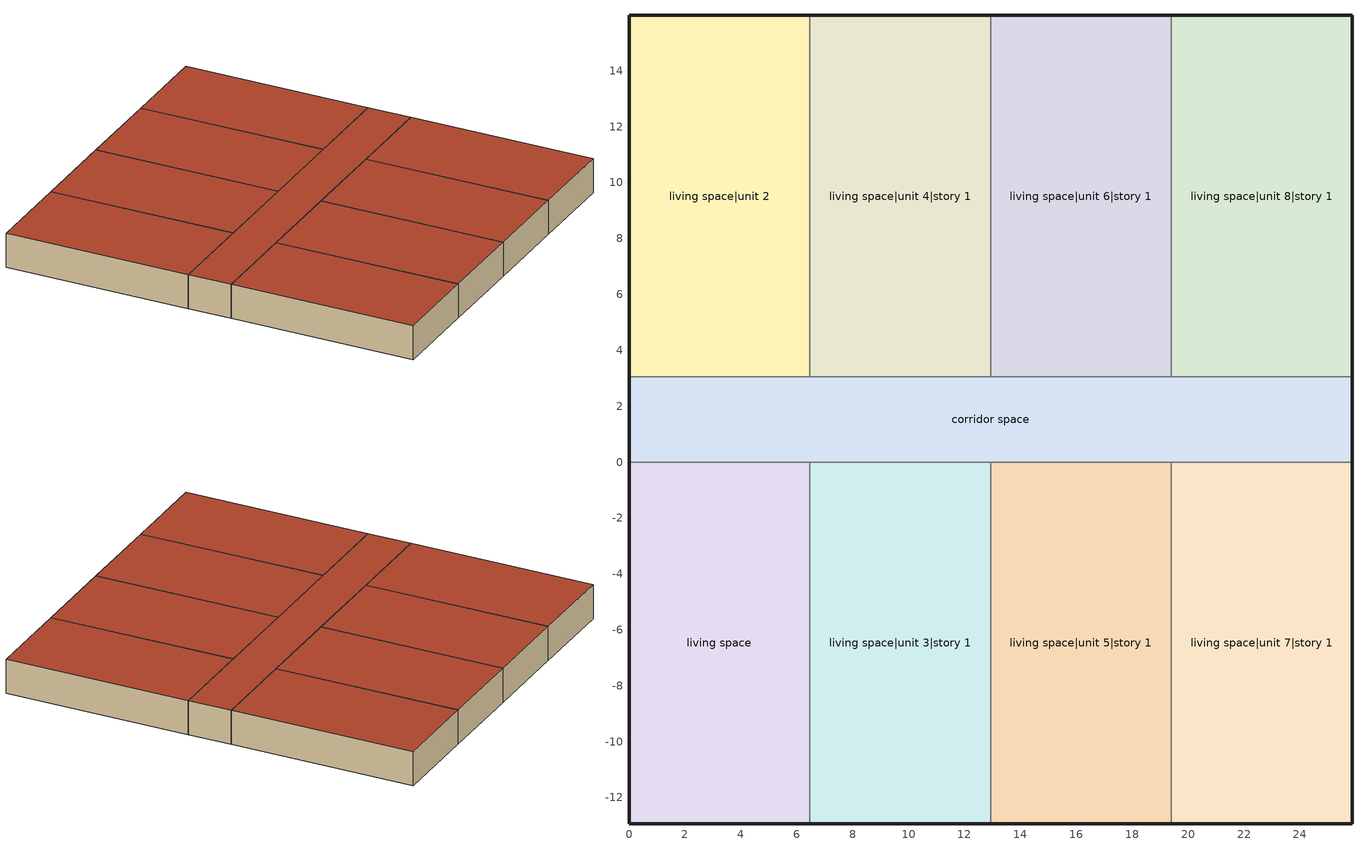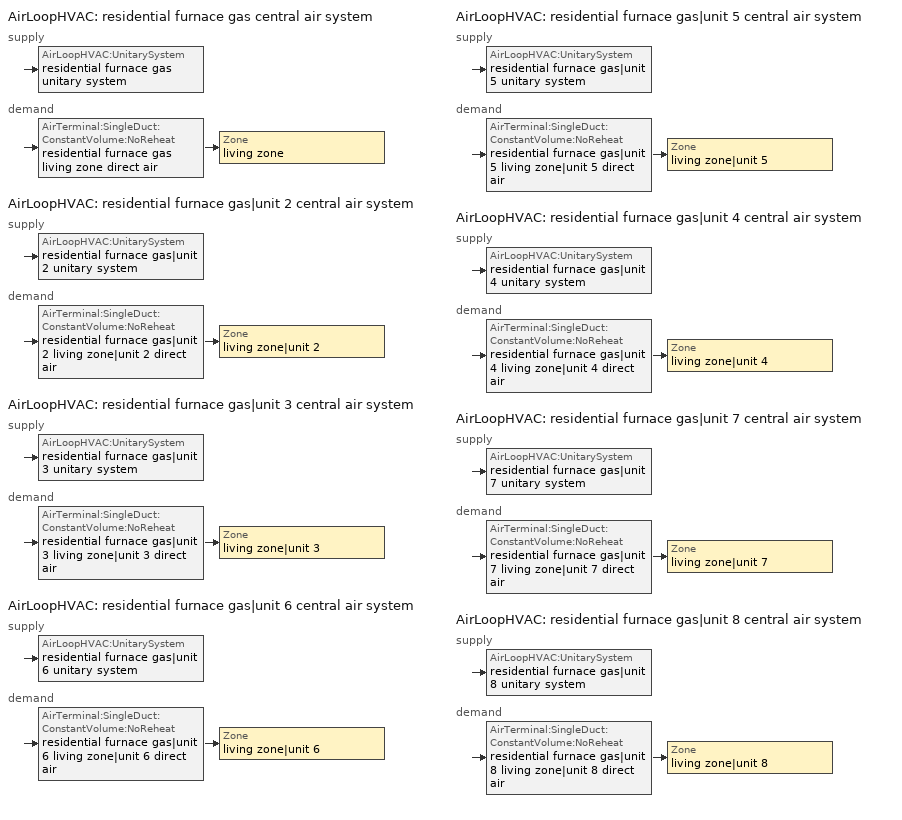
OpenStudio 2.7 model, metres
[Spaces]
living space
 floor foundation: 0,-12.93 0,0 6.47,0 6.47,-12.93 z0
 wall outside: 0,0 0,-12.93 6.47,-12.93 z0:2.44
 wall adiabatic: 6.47,0 0,0 z0:2.44
 wall to living space|unit 3|story 1: 6.47,-12.93 6.47,0 z0:2.44
 roof outside: 6.47,-12.93 6.47,0 0,0 0,-12.93 z2.44
living space|unit 2
 floor foundation: 0,3.05 0,15.98 6.47,15.98 6.47,3.05 z0
 wall outside: 6.47,15.98 0,15.98 0,3.05 z0:2.44
 wall to living space|unit 4|story 1: 6.47,3.05 6.47,15.98 z0:2.44
 wall adiabatic: 0,3.05 6.47,3.05 z0:2.44
 roof outside: 6.47,3.05 6.47,15.98 0,15.98 0,3.05 z2.44
living space|unit 3|story 1
 floor foundation: 6.47,-12.93 6.47,0 12.93,0 12.93,-12.93 z0
 wall outside: 6.47,-12.93 12.93,-12.93 z0:2.44
 wall to living space|unit 5|story 1: 12.93,-12.93 12.93,0 z0:2.44
 wall adiabatic: 12.93,0 6.47,0 z0:2.44
 roof outside: 12.93,-12.93 12.93,0 6.47,0 6.47,-12.93 z2.44
living space|unit 4|story 1
 floor foundation: 6.47,3.05 6.47,15.98 12.93,15.98 12.93,3.05 z0
 wall outside: 12.93,15.98 6.47,15.98 z0:2.44
 wall to living space|unit 6|story 1: 12.93,3.05 12.93,15.98 z0:2.44
 wall adiabatic: 6.47,3.05 12.93,3.05 z0:2.44
 roof outside: 12.93,3.05 12.93,15.98 6.47,15.98 6.47,3.05 z2.44
living space|unit 5|story 1
 floor foundation: 12.93,-12.93 12.93,0 19.4,0 19.4,-12.93 z0
 wall outside: 12.93,-12.93 19.4,-12.93 z0:2.44
 wall to living space|unit 7|story 1: 19.4,-12.93 19.4,0 z0:2.44
 wall adiabatic: 19.4,0 12.93,0 z0:2.44
 roof outside: 19.4,-12.93 19.4,0 12.93,0 12.93,-12.93 z2.44
living space|unit 6|story 1
 floor foundation: 12.93,3.05 12.93,15.98 19.4,15.98 19.4,3.05 z0
 wall outside: 19.4,15.98 12.93,15.98 z0:2.44
 wall to living space|unit 8|story 1: 19.4,3.05 19.4,15.98 z0:2.44
 wall adiabatic: 12.93,3.05 19.4,3.05 z0:2.44
 roof outside: 19.4,3.05 19.4,15.98 12.93,15.98 12.93,3.05 z2.44
living space|unit 7|story 1
 floor foundation: 19.4,-12.93 19.4,0 25.86,0 25.86,-12.93 z0
 wall outside: 19.4,-12.93 25.86,-12.93 25.86,0 z0:2.44
 wall adiabatic: 25.86,0 19.4,0 z0:2.44
 roof outside: 25.86,-12.93 25.86,0 19.4,0 19.4,-12.93 z2.44
living space|unit 8|story 1
 floor foundation: 19.4,3.05 19.4,15.98 25.86,15.98 25.86,3.05 z0
 wall outside: 25.86,3.05 25.86,15.98 19.4,15.98 z0:2.44
 wall adiabatic: 19.4,3.05 25.86,3.05 z0:2.44
 roof outside: 25.86,3.05 25.86,15.98 19.4,15.98 19.4,3.05 z2.44
corridor space
 floor foundation: 0,0 0,3.05 25.86,3.05 25.86,0 z0
 wall outside: 0,3.05 0,0 / 25.86,0 25.86,3.05 z0:2.44
 wall adiabatic: 0,0 6.47,0 12.93,0 19.4,0 25.86,0 / 25.86,3.05 19.4,3.05 12.93,3.05 6.47,3.05 0,3.05 z0:2.44
 roof outside: 25.86,0 25.86,3.05 0,3.05 0,0 z2.44
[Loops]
AirLoopHVAC 'residential furnace gas central air system'
 supply: AirLoopHVAC:UnitarySystem 'residential furnace gas unitary system'
 demand: AirTerminal:SingleDuct:ConstantVolume:NoReheat 'residential furnace gas living zone direct air' > Zone 'living zone'
AirLoopHVAC 'residential furnace gas|unit 2 central air system'
 supply: AirLoopHVAC:UnitarySystem 'residential furnace gas|unit 2 unitary system'
 demand: AirTerminal:SingleDuct:ConstantVolume:NoReheat 'residential furnace gas|unit 2 living zone|unit 2 direct air' > Zone 'living zone|unit 2'
AirLoopHVAC 'residential furnace gas|unit 3 central air system'
 supply: AirLoopHVAC:UnitarySystem 'residential furnace gas|unit 3 unitary system'
 demand: AirTerminal:SingleDuct:ConstantVolume:NoReheat 'residential furnace gas|unit 3 living zone|unit 3 direct air' > Zone 'living zone|unit 3'
AirLoopHVAC 'residential furnace gas|unit 6 central air system'
 supply: AirLoopHVAC:UnitarySystem 'residential furnace gas|unit 6 unitary system'
 demand: AirTerminal:SingleDuct:ConstantVolume:NoReheat 'residential furnace gas|unit 6 living zone|unit 6 direct air' > Zone 'living zone|unit 6'
AirLoopHVAC 'residential furnace gas|unit 5 central air system'
 supply: AirLoopHVAC:UnitarySystem 'residential furnace gas|unit 5 unitary system'
 demand: AirTerminal:SingleDuct:ConstantVolume:NoReheat 'residential furnace gas|unit 5 living zone|unit 5 direct air' > Zone 'living zone|unit 5'
AirLoopHVAC 'residential furnace gas|unit 4 central air system'
 supply: AirLoopHVAC:UnitarySystem 'residential furnace gas|unit 4 unitary system'
 demand: AirTerminal:SingleDuct:ConstantVolume:NoReheat 'residential furnace gas|unit 4 living zone|unit 4 direct air' > Zone 'living zone|unit 4'
AirLoopHVAC 'residential furnace gas|unit 7 central air system'
 supply: AirLoopHVAC:UnitarySystem 'residential furnace gas|unit 7 unitary system'
 demand: AirTerminal:SingleDuct:ConstantVolume:NoReheat 'residential furnace gas|unit 7 living zone|unit 7 direct air' > Zone 'living zone|unit 7'
AirLoopHVAC 'residential furnace gas|unit 8 central air system'
 supply: AirLoopHVAC:UnitarySystem 'residential furnace gas|unit 8 unitary system'
 demand: AirTerminal:SingleDuct:ConstantVolume:NoReheat 'residential furnace gas|unit 8 living zone|unit 8 direct air' > Zone 'living zone|unit 8'
[Building]
Building 1: North Axis {deg}=0; Standards Number of Stories=1; Standards Number of Above Ground Stories=1; Standards Building Type=multifamily; Standards Number of Living Units=8
[Site]
Denver Intl Ap_CO_USA: Latitude {deg}=39.83; Longitude {deg}=-104.65; Time Zone {hr}=-7; Elevation {m}=1650
[ClimateZones]
Climate Zone Institution Name 2=Building America; Climate Zone Document Year 2=0; Climate Zone Value 2=Cold
[Site:WaterMainsTemperature]
Calculation Method=Correlation; Annual Average Outdoor Air Temperature {C}=10.8753; Maximum Difference In Monthly Average Outdoor Air Temperatures {deltaC}=23.1524
[Site:GroundTemperature:Deep]
10.8753, 10.8753, 10.8753, 10.8753, 10.8753, 10.8753, 10.8753, 10.8753, 10.8753, 10.8753, 10.8753, 10.8753
[Material]
EMPD dummy: Roughness=Rough; Thickness {m}=0.001; Conductivity {W/m-K}=0.1; Density {kg/m3}=100; Specific Heat {J/kg-K}=100; Thermal Absorptance=0.9; Solar Absorptance=0.5; Visible Absorptance=0.1
[MaterialProperty:MoisturePenetrationDepth:Settings]
Material=EMPD dummy; Water Vapor Diffusion Resistance Factor=500; Moisture Equation Coefficient a=0.0069; Moisture Equation Coefficient b=0.9066; Moisture Equation Coefficient c=0.0404; Moisture Equation Coefficient d=22.1121; Surface Layer Penetration Depth {m}=0.1; Deep Layer Penetration Depth {m}=0; Coating Layer Thickness {m}=0; Coating Layer Water Vapor Diffusion Resistance Factor=0
[Construction]
EMPD dummy: EMPD dummy
[ThermalZone] Use Ideal Air Loads=No
living zone; living zone|unit 2; living zone|unit 3; living zone|unit 4; living zone|unit 5; living zone|unit 6; living zone|unit 7; living zone|unit 8; corridor zone
[Sizing:Zone] Zone Cooling Design Supply Air Temperature Input Method=SupplyAirTemperature; Zone Cooling Design Supply Air Temperature {C}=14; Zone Cooling Design Supply Air Temperature Difference {deltaC}=11.11; Zone Heating Design Supply Air Temperature Input Method=SupplyAirTemperature; Zone Heating Design Supply Air Temperature {C}=40; Zone Heating Design Supply Air Temperature Difference {deltaC}=11.11; Zone Cooling Design Supply Air Humidity Ratio {kg-H2O/kg-air}=0.0085; Zone Heating Design Supply Air Humidity Ratio {kg-H2O/kg-air}=0.008; Cooling Design Air Flow Method=DesignDay; Heating Design Air Flow Method=DesignDay; Account for Dedicated Outdoor Air System=No; Dedicated Outdoor Air System Control Strategy=NeutralSupplyAir; Dedicated Outdoor Air Low Setpoint Temperature for Design {C}=autosize; Dedicated Outdoor Air High Setpoint Temperature for Design {C}=autosize
living zone; living zone|unit 2; living zone|unit 3; living zone|unit 4; living zone|unit 5; living zone|unit 6; living zone|unit 7; living zone|unit 8; corridor zone
[Zone equipment]
living zone: residential furnace gas living zone direct air
living zone|unit 2: residential furnace gas|unit 2 living zone|unit 2 direct air
living zone|unit 3: residential furnace gas|unit 3 living zone|unit 3 direct air
living zone|unit 4: residential furnace gas|unit 4 living zone|unit 4 direct air
living zone|unit 5: residential furnace gas|unit 5 living zone|unit 5 direct air
living zone|unit 6: residential furnace gas|unit 6 living zone|unit 6 direct air
living zone|unit 7: residential furnace gas|unit 7 living zone|unit 7 direct air
living zone|unit 8: residential furnace gas|unit 8 living zone|unit 8 direct air
[Space]
Name | Space Type | Thermal Zone | Building Unit
living space | Space Type 1 | living zone | unit 1
living space|unit 2 | Space Type 1 | living zone|unit 2 | unit 2
living space|unit 3|story 1 | Space Type 1 | living zone|unit 3 | unit 3
living space|unit 4|story 1 | Space Type 1 | living zone|unit 4 | unit 4
living space|unit 5|story 1 | Space Type 1 | living zone|unit 5 | unit 5
living space|unit 6|story 1 | Space Type 1 | living zone|unit 6 | unit 6
living space|unit 7|story 1 | Space Type 1 | living zone|unit 7 | unit 7
living space|unit 8|story 1 | Space Type 1 | living zone|unit 8 | unit 8
corridor space | Space Type 2 | corridor zone
[SpaceType]
Name | Standards Space Type
Space Type 1 | living
Space Type 2 | corridor
[BuildingUnit] Building Unit Type=Residential
unit 1; unit 2; unit 3; unit 4; unit 5; unit 6; unit 7; unit 8
[InternalMass:Definition]
EMPD dummy corridor space: Construction=EMPD dummy; Design Level Calculation Method=SurfaceArea; Surface Area {m2}=78.8308
[InternalMass]
EMPD dummy corridor space: Internal Mass Definition=EMPD dummy corridor space; Space or SpaceType=corridor space; Multiplier=1
[Coil:Heating:Gas] Availability Schedule=Always On Discrete; Gas Burner Efficiency=0.78; Nominal Capacity {W}=AutoSize; Parasitic Electric Load {W}=76; Parasitic Gas Load {W}=0; Fuel Type=NaturalGas
residential furnace gas heating coil; residential furnace gas|unit 2 heating coil; residential furnace gas|unit 3 heating coil; residential furnace gas|unit 6 heating coil; residential furnace gas|unit 5 heating coil; residential furnace gas|unit 4 heating coil; residential furnace gas|unit 7 heating coil; residential furnace gas|unit 8 heating coil
[Fan:OnOff] Availability Schedule=Always On Discrete; Fan Total Efficiency=0.75; Pressure Rise {Pa}=794.58; Maximum Flow Rate {m3/s}=autosize; Motor Efficiency=1; Motor In Airstream Fraction=1
Name | Fan Power Ratio Function of Speed Ratio Curve | Fan Efficiency Ratio Function of Speed Ratio Curve
residential furnace gas supply fan | Fan On Off Power Curve | Fan On Off Efficiency Curve
residential furnace gas|unit 2 supply fan | Fan On Off Power Curve 1 | Fan On Off Efficiency Curve 1
residential furnace gas|unit 3 supply fan | Fan On Off Power Curve 2 | Fan On Off Efficiency Curve 2
residential furnace gas|unit 6 supply fan | Fan On Off Power Curve 3 | Fan On Off Efficiency Curve 3
residential furnace gas|unit 5 supply fan | Fan On Off Power Curve 4 | Fan On Off Efficiency Curve 4
residential furnace gas|unit 4 supply fan | Fan On Off Power Curve 5 | Fan On Off Efficiency Curve 5
residential furnace gas|unit 7 supply fan | Fan On Off Power Curve 6 | Fan On Off Efficiency Curve 6
residential furnace gas|unit 8 supply fan | Fan On Off Power Curve 7 | Fan On Off Efficiency Curve 7
[AirLoopHVAC:UnitarySystem] Control Type=Load; Dehumidification Control Type=None; Availability Schedule=Always On Discrete; Fan Placement=BlowThrough; Supply Air Fan Operating Mode Schedule=Always Off Discrete; DX Heating Coil Sizing Ratio=1; Use DOAS DX Cooling Coil=No; DOAS DX Cooling Coil Leaving Minimum Air Temperature {C}=2; Latent Load Control=SensibleOnlyLoadControl; Supply Air Flow Rate During Cooling Operation {m3/s}=1e-007; Supply Air Flow Rate During Heating Operation {m3/s}=autosize; Supply Air Flow Rate When No Cooling or Heating is Required {m3/s}=0; Maximum Supply Air Temperature {C}=48.8889; Maximum Outdoor Dry-Bulb Temperature for Supplemental Heater Operation {C}=21; Maximum Cycling Rate {cycles/hr}=2.5; Heat Pump Time Constant {s}=60; Fraction of On-Cycle Power Use=0.01; Heat Pump Fan Delay Time {s}=60; Ancilliary On-Cycle Electric Power {W}=0; Ancilliary Off-Cycle Electric Power {W}=0
Name | Controlling Zone or Thermostat Location | Supply Fan | Heating Coil
residential furnace gas unitary system | living zone | residential furnace gas supply fan | residential furnace gas heating coil
residential furnace gas|unit 2 unitary system | living zone|unit 2 | residential furnace gas|unit 2 supply fan | residential furnace gas|unit 2 heating coil
residential furnace gas|unit 3 unitary system | living zone|unit 3 | residential furnace gas|unit 3 supply fan | residential furnace gas|unit 3 heating coil
residential furnace gas|unit 6 unitary system | living zone|unit 6 | residential furnace gas|unit 6 supply fan | residential furnace gas|unit 6 heating coil
residential furnace gas|unit 5 unitary system | living zone|unit 5 | residential furnace gas|unit 5 supply fan | residential furnace gas|unit 5 heating coil
residential furnace gas|unit 4 unitary system | living zone|unit 4 | residential furnace gas|unit 4 supply fan | residential furnace gas|unit 4 heating coil
residential furnace gas|unit 7 unitary system | living zone|unit 7 | residential furnace gas|unit 7 supply fan | residential furnace gas|unit 7 heating coil
residential furnace gas|unit 8 unitary system | living zone|unit 8 | residential furnace gas|unit 8 supply fan | residential furnace gas|unit 8 heating coil
[AirLoopHVAC] Availability Schedule=Always On Discrete; Design Supply Air Flow Rate {m3/s}=AutoSize
residential furnace gas central air system; residential furnace gas|unit 2 central air system; residential furnace gas|unit 3 central air system; residential furnace gas|unit 6 central air system; residential furnace gas|unit 5 central air system; residential furnace gas|unit 4 central air system; residential furnace gas|unit 7 central air system; residential furnace gas|unit 8 central air system
[Sizing:System] Type of Load to Size On=Sensible; Design Outdoor Air Flow Rate {m3/s}=Autosize; Central Heating Maximum System Air Flow Ratio=0.3; Preheat Design Temperature {C}=7; Preheat Design Humidity Ratio {kg-H2O/kg-Air}=0.008; Precool Design Temperature {C}=12.8; Precool Design Humidity Ratio {kg-H2O/kg-Air}=0.008; Central Cooling Design Supply Air Temperature {C}=12.8; Central Heating Design Supply Air Temperature {C}=16.7; Sizing Option=NonCoincident; 100% Outdoor Air in Cooling=Yes; 100% Outdoor Air in Heating=Yes; Central Cooling Design Supply Air Humidity Ratio {kg-H2O/kg-Air}=0.0085; Central Heating Design Supply Air Humidity Ratio {kg-H2O/kg-Air}=0.008; Cooling Design Air Flow Method=DesignDay; Cooling Design Air Flow Rate {m3/s}=0; Heating Design Air Flow Method=DesignDay; Heating Design Air Flow Rate {m3/s}=0; System Outdoor Air Method=ZoneSum; Zone Maximum Outdoor Air Fraction=1; Cooling Supply Air Flow Rate Per Floor Area {m3/s-m2}=0.00996765; Cooling Fraction of Autosized Cooling Supply Air Flow Rate=1; Cooling Supply Air Flow Rate Per Unit Cooling Capacity {m3/s-W}=3.94755e-05; Heating Supply Air Flow Rate Per Floor Area {m3/s-m2}=0.00996765; Heating Fraction of Autosized Heating Supply Air Flow Rate=1; Heating Fraction of Autosized Cooling Supply Air Flow Rate=1; Heating Supply Air Flow Rate Per Unit Heating Capacity {m3/s-W}=3.15882e-05; Cooling Design Capacity Method=CoolingDesignCapacity; Cooling Design Capacity {W}=autosize; Cooling Design Capacity Per Floor Area {W/m2}=234.7; Fraction of Autosized Cooling Design Capacity=1; Heating Design Capacity Method=HeatingDesignCapacity; Heating Design Capacity {W}=autosize; Heating Design Capacity Per Floor Area {W/m2}=157; Fraction of Autosized Heating Design Capacity=1; Central Cooling Capacity Control Method=OnOff
residential furnace gas central air system; residential furnace gas|unit 2 central air system; residential furnace gas|unit 3 central air system; residential furnace gas|unit 6 central air system; residential furnace gas|unit 5 central air system; residential furnace gas|unit 4 central air system; residential furnace gas|unit 7 central air system; residential furnace gas|unit 8 central air system
[AirTerminal:SingleDuct:ConstantVolume:NoReheat] Availability Schedule=Always On Discrete; Maximum Air Flow Rate {m3/s}=AutoSize
residential furnace gas living zone direct air; residential furnace gas|unit 2 living zone|unit 2 direct air; residential furnace gas|unit 3 living zone|unit 3 direct air; residential furnace gas|unit 6 living zone|unit 6 direct air; residential furnace gas|unit 5 living zone|unit 5 direct air; residential furnace gas|unit 4 living zone|unit 4 direct air; residential furnace gas|unit 7 living zone|unit 7 direct air; residential furnace gas|unit 8 living zone|unit 8 direct air
[Schedule:Constant]
Name | Value
Always On Discrete | 1
Always Off Discrete | 0
[Curve:Exponent] Coefficient1 Constant=1; Coefficient2 Constant=0; Coefficient3 Constant=0; Minimum Value of x=0; Maximum Value of x=1
Fan On Off Power Curve; Fan On Off Power Curve 1; Fan On Off Power Curve 2; Fan On Off Power Curve 3; Fan On Off Power Curve 4; Fan On Off Power Curve 5; Fan On Off Power Curve 6; Fan On Off Power Curve 7
[Curve:Cubic] Coefficient1 Constant=1; Coefficient2 x=0; Coefficient3 x**2=0; Coefficient4 x**3=0; Minimum Value of x=0; Maximum Value of x=1
Fan On Off Efficiency Curve; Fan On Off Efficiency Curve 1; Fan On Off Efficiency Curve 2; Fan On Off Efficiency Curve 3; Fan On Off Efficiency Curve 4; Fan On Off Efficiency Curve 5; Fan On Off Efficiency Curve 6; Fan On Off Efficiency Curve 7
